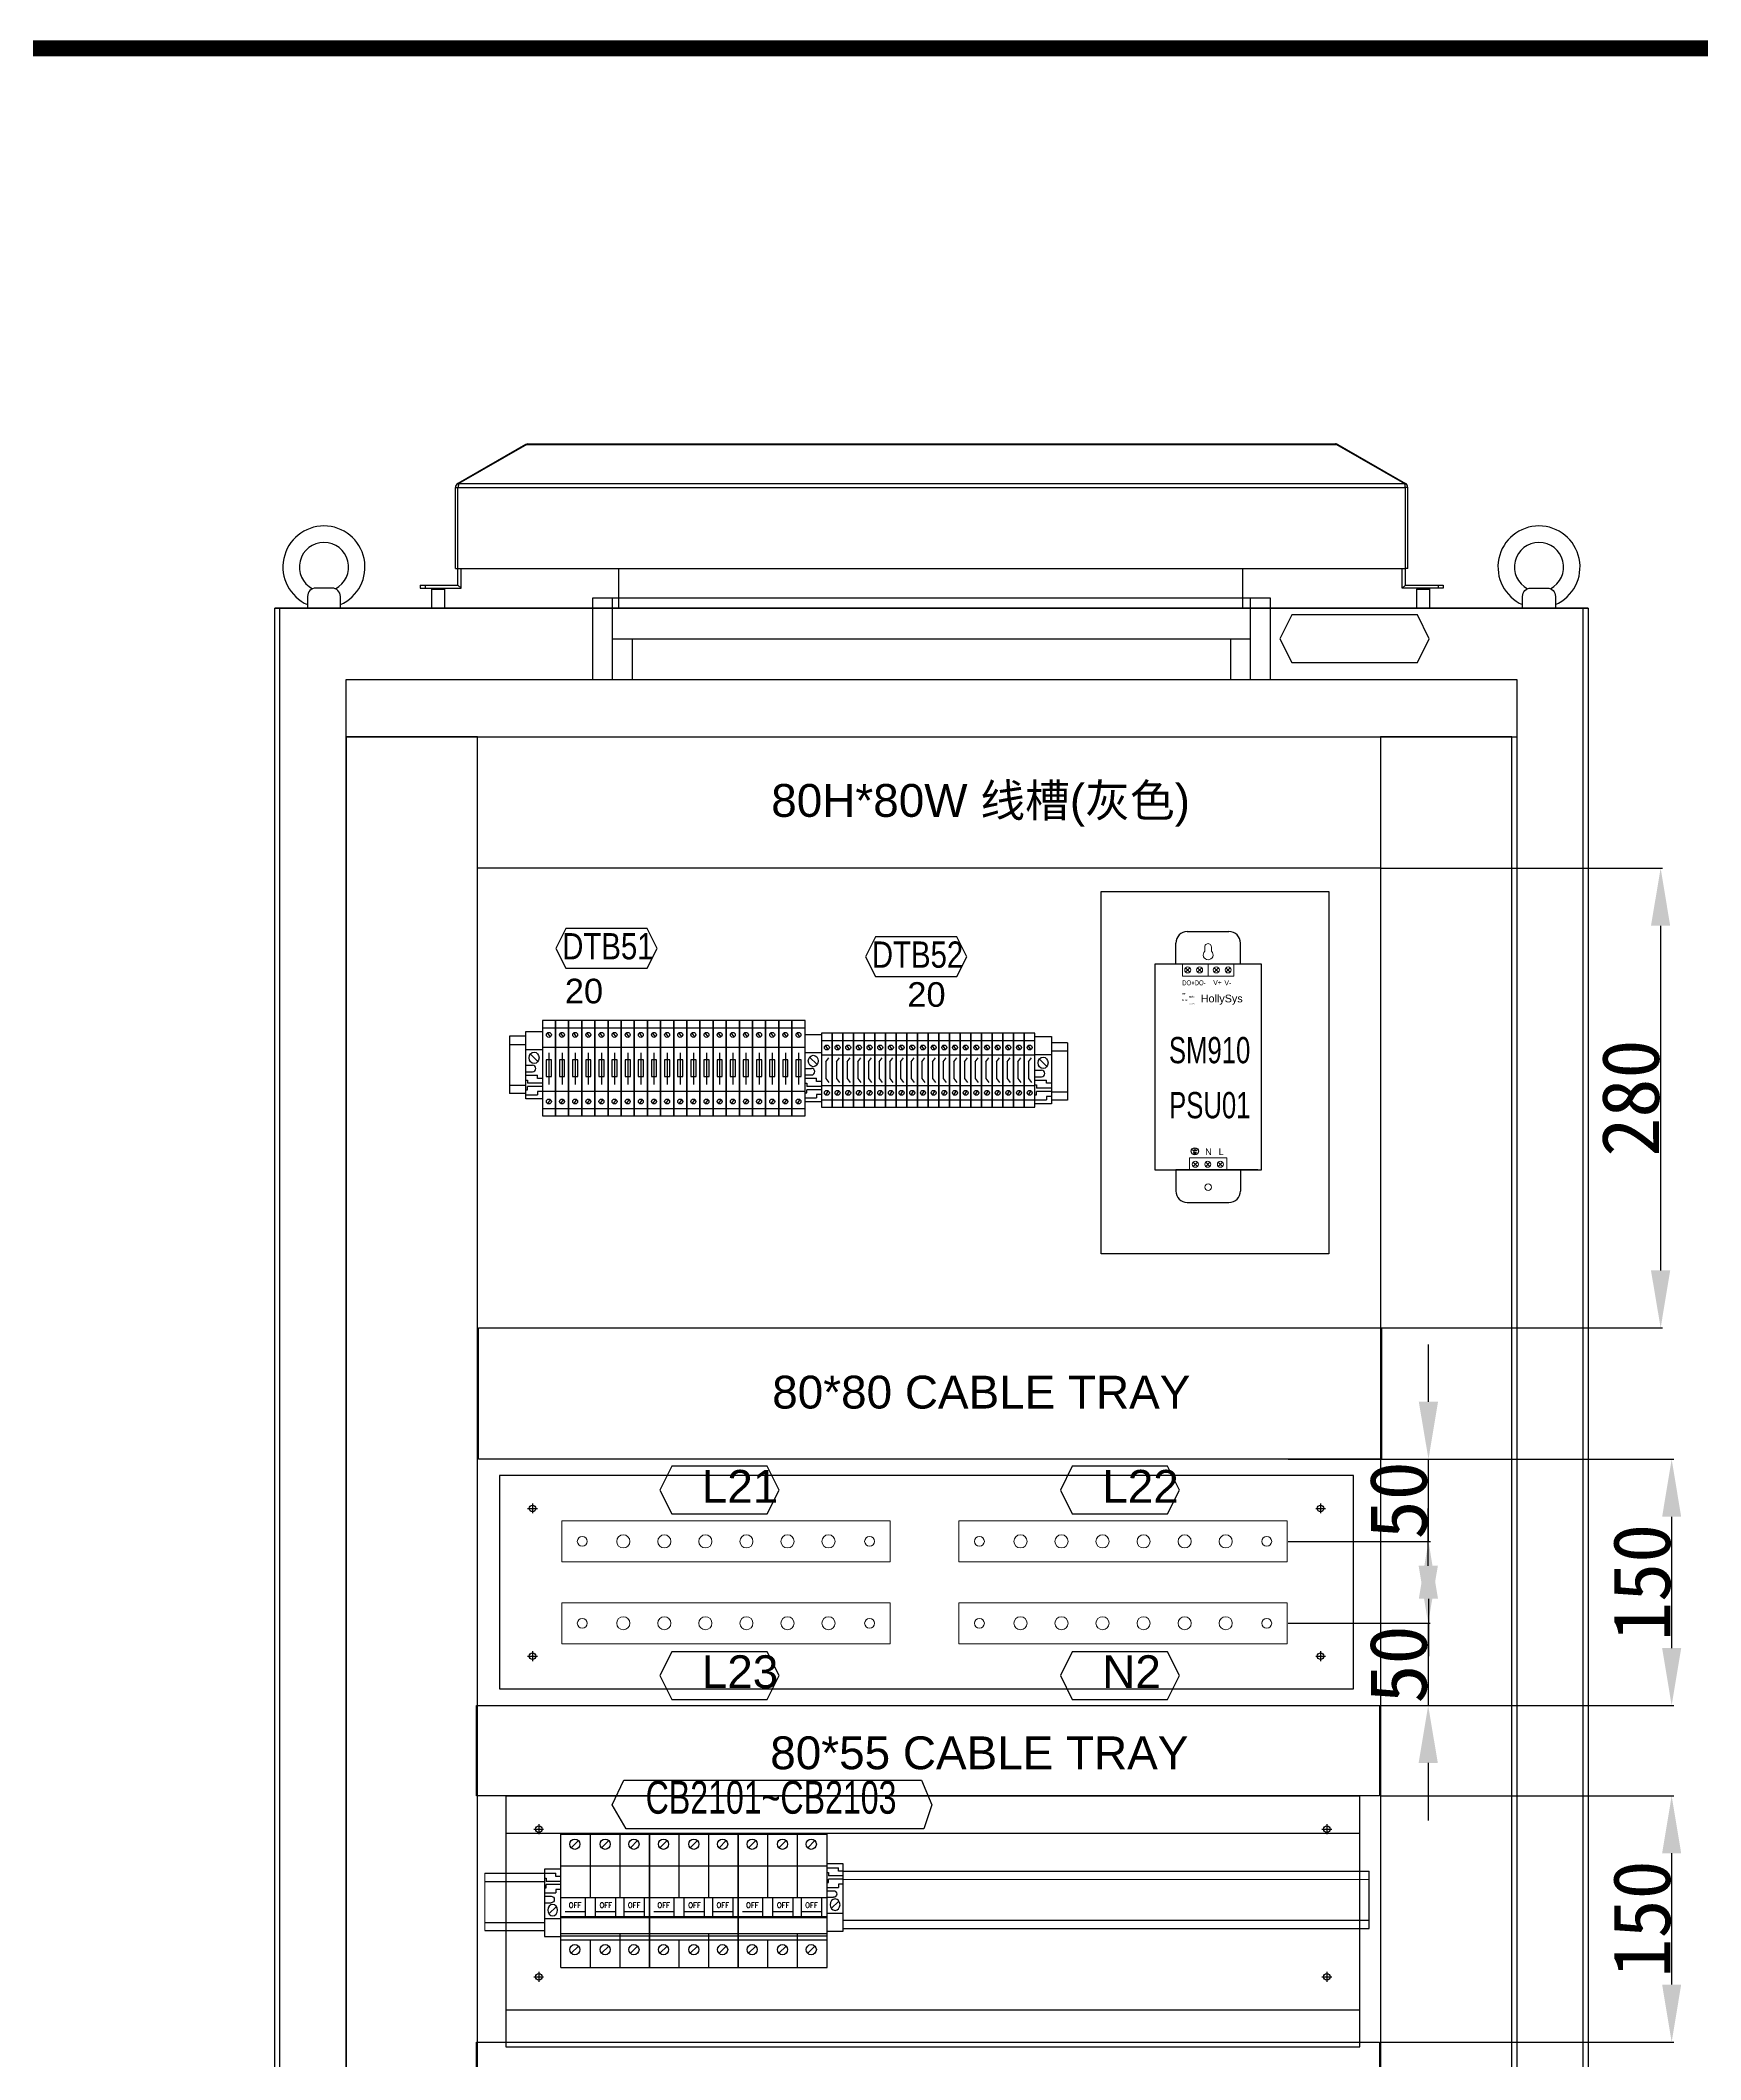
# Model space of a CAD drawing. Extents: x 81444 to 119867, y -54538 to -28747.
# Drawn here: x 87808 to 88819, y -43870 to -42640 of the extents above; entities that cross this region are included whole.
import ezdxf
from ezdxf.enums import TextEntityAlignment as Align
from ezdxf.lldxf.tags import DXFTag

# ---------------------------------------------------------------- set-up
doc = ezdxf.new("R2010")
doc.units = 0
doc.header["$LTSCALE"] = 100
doc.header["$MEASUREMENT"] = 0
for name, color, linetype in [('COMPONENT', 7, 'Continuous'), ('PANEL', 7, 'Continuous'), ('PSU', 12, 'Continuous'), ('t', 1, 'Continuous'), ('TEXT', 7, 'Continuous'), ('标准图框及表格', 7, 'Continuous')]:
    doc.layers.add(name, color=color, linetype=linetype)
doc.layers.add('细实线', color=7, linetype='Continuous', lineweight=20)
doc.styles.add('HZ', font='arial.ttf', dxfattribs={"width": 0.7})
doc.styles.add('ROMANS', font='romans', dxfattribs={"width": 0.8, "height": 2})
doc.styles.get("Standard").update_dxf_attribs({"font": ''})
doc.styles.get('Standard').set_extended_font_data('SimSun')
tags = doc.linetypes.add('CENTER2', pattern=[1.125, 0.75, -0.125, 0.125, -0.125]).pattern_tags.tags
tags[10:11] = [DXFTag(74, 4), DXFTag(75, 0), DXFTag(340, '0'), DXFTag(46, 1.0), DXFTag(50, 0.0), DXFTag(44, 0.0), DXFTag(45, 0.0)]
tags[8:9] = [DXFTag(74, 4), DXFTag(75, 0), DXFTag(340, '0'), DXFTag(46, 1.0), DXFTag(50, 0.0), DXFTag(44, 0.0), DXFTag(45, 0.0)]
tags[6:7] = [DXFTag(74, 4), DXFTag(75, 0), DXFTag(340, '0'), DXFTag(46, 1.0), DXFTag(50, 0.0), DXFTag(44, 0.0), DXFTag(45, 0.0)]
tags[4:5] = [DXFTag(74, 4), DXFTag(75, 0), DXFTag(340, '0'), DXFTag(46, 1.0), DXFTag(50, 0.0), DXFTag(44, 0.0), DXFTag(45, 0.0)]
tags = doc.linetypes.add('HIDDEN', pattern=[0.375, 0.25, -0.125]).pattern_tags.tags
tags[6:7] = [DXFTag(74, 4), DXFTag(75, 0), DXFTag(340, '0'), DXFTag(46, 1.0), DXFTag(50, 0.0), DXFTag(44, 0.0), DXFTag(45, 0.0)]
tags[4:5] = [DXFTag(74, 4), DXFTag(75, 0), DXFTag(340, '0'), DXFTag(46, 1.0), DXFTag(50, 0.0), DXFTag(44, 0.0), DXFTag(45, 0.0)]
tags = doc.linetypes.add('HIDDEN2', pattern=[0.1875, 0.125, -0.0625]).pattern_tags.tags
tags[6:7] = [DXFTag(74, 4), DXFTag(75, 0), DXFTag(340, '0'), DXFTag(46, 1.0), DXFTag(50, 0.0), DXFTag(44, 0.0), DXFTag(45, 0.0)]
tags[4:5] = [DXFTag(74, 4), DXFTag(75, 0), DXFTag(340, '0'), DXFTag(46, 1.0), DXFTag(50, 0.0), DXFTag(44, 0.0), DXFTag(45, 0.0)]
doc.dimstyles.new('ISO-25', dxfattribs={"dimtxt": 35, "dimasz": 35, "dimexe": 1.25, "dimexo": 0.625, "dimtad": 1, "dimtoh": 1, "dimdec": 0, "dimtxsty": 'Standard', "dimcen": 2.5, "dimadec": 0, "dimazin": 0, "dimtfac": 1, "dimtdec": 0, "dimtmove": 0, "dimatfit": 3, "dimfxl": 0, "dimarcsym": 0})

# ---------------------------------------------------------------- blocks, each defined once
blk = doc.blocks.new('风帽正面')
at = {"linetype": 'Continuous'}
for p, q in [((60582.9, -62124.9), (60541.6, -62148.8)), ((60583.7, -62124.9), (60542.3, -62148.8)), ((60582.9, -62124.9), (60583.1, -62125.3)), ((60583.7, -62124.9), (61076.8, -62124.9)), ((60584.3, -62124.6), (61076.2, -62124.6)), ((61076.8, -62124.9), (61118.1, -62148.8)), ((61077.6, -62124.9), (61077.4, -62125.3)), ((61077.6, -62124.9), (61118.9, -62148.8)), ((60540.2, -62200.6), (60540.2, -62151.1)), ((60540.2, -62151.1), (60541.7, -62151.1)), ((60541.6, -62148.8), (60542.1, -62149.6)), ((60541.7, -62200.6), (60541.7, -62151.1)), ((60541.7, -62151.1), (61118.7, -62151.1)), ((60542.3, -62148.8), (61118.1, -62148.8)), ((61118.9, -62148.8), (61118.4, -62149.6)), ((61118.7, -62200.6), (61118.7, -62151.1)), ((61120.2, -62151.1), (61118.7, -62151.1)), ((61120.2, -62200.6), (61120.2, -62151.1)), ((60540.2, -62200.6), (60541.7, -62200.6)), ((60541.7, -62210.6), (60541.7, -62200.6)), ((60541.7, -62200.6), (61118.7, -62200.6)), ((60543.7, -62212.6), (60543.7, -62200.6)), ((60639.7, -62224.6), (60639.7, -62200.6)), ((61019.7, -62224.6), (61019.7, -62200.6)), ((61116.7, -62212.6), (61116.7, -62200.6)), ((61118.7, -62210.6), (61118.7, -62200.6)), ((61120.2, -62200.6), (61118.7, -62200.6)), ((60518.7, -62210.6), (60518.7, -62212.6)), ((60518.7, -62210.6), (60541.7, -62210.6)), ((60518.7, -62212.6), (60543.7, -62212.6)), ((60521.7, -62210.6), (60521.7, -62212.6)), ((60526.2, -62212.6), (60525.7, -62213.1)), ((60525.7, -62224.6), (60525.7, -62213.1)), ((60525.7, -62213.1), (60533.7, -62213.1)), ((60533.7, -62213.1), (60533.2, -62212.6)), ((60533.7, -62224.6), (60533.7, -62213.1)), ((60543.7, -62212.6), (60541.7, -62210.6)), ((61116.7, -62212.6), (61118.7, -62210.6)), ((61141.7, -62212.6), (61116.7, -62212.6)), ((61118.7, -62210.6), (61141.7, -62210.6)), ((61126.2, -62212.6), (61125.7, -62213.1)), ((61125.7, -62224.6), (61125.7, -62213.1)), ((61125.7, -62213.1), (61133.7, -62213.1)), ((61133.7, -62213.1), (61133.2, -62212.6)), ((61133.7, -62224.6), (61133.7, -62213.1)), ((61138.7, -62210.6), (61138.7, -62212.6)), ((61141.7, -62210.6), (61141.7, -62212.6))]:
    blk.add_line(p, q, dxfattribs=at)
for centre, radius, start, end in [((60584.3, -62127.3), 2.7, 90, 120), ((61076.2, -62127.3), 2.7, 60, 90), ((60542.9, -62151.1), 2.7, 120, 180), ((60693.6, -62183.3), 155.2, 167.8738, 168.0486), ((60588.1, -62160.6), 47.3, 167.3118, 167.8829), ((61072.4, -62160.6), 47.3, 12.1171, 12.6882), ((60966.9, -62183.3), 155.2, 11.9514, 12.1262), ((61117.5, -62151.1), 2.7, 0, 60)]:
    blk.add_arc(centre, radius, start, end, dxfattribs=at)
for points, start_tangent, end_tangent in [([(60583.7, -62124.9), (60583.8, -62124.8), (60584.1, -62124.6)], (0.647129, 0.762381), (0.925529, 0.378677)), ([(60584.1, -62124.6), (60584.3, -62124.6)], (0.925529, 0.378677), (1, 0)), ([(61076.4, -62124.6), (61076.2, -62124.6)], (-0.925529, 0.378677), (-1, 0)), ([(61076.8, -62124.9), (61076.7, -62124.8), (61076.4, -62124.6)], (-0.647129, 0.762381), (-0.925529, 0.378677)), ([(60542.1, -62149.4), (60542.1, -62149.6), (60541.9, -62150.2)], (-0.266985, -0.963701), (-0.2203, -0.975432)), ([(60542.3, -62148.8), (60542.3, -62148.9), (60542.1, -62149.4)], (-0.390683, -0.920525), (-0.266985, -0.963701)), ([(61118.1, -62148.8), (61118.2, -62148.9), (61118.3, -62149.4)], (0.390683, -0.920525), (0.266985, -0.963701)), ([(61118.3, -62149.4), (61118.4, -62149.6), (61118.5, -62150.2)], (0.266985, -0.963701), (0.2203, -0.975432))]:
    blk.add_spline(points, degree=3, dxfattribs=dict(at, start_tangent=start_tangent, end_tangent=end_tangent))
blk = doc.blocks.new('LAMP')
at = {"layer": 'PANEL', "color": 9}
for p, q in [((-206.2, 0), (206.2, 0)), ((-206.2, -50), (-206.2, 0)), ((-194.2, -50), (-194.2, 0)), ((194.2, -50), (194.2, 0)), ((206.2, 0), (206.2, -50)), ((-194.2, -25), (194.2, -25)), ((-182.2, -25), (-182.2, -50)), ((182.2, -25), (182.2, -50)), ((206.2, -50), (-206.2, -50))]:
    blk.add_line(p, q, dxfattribs=at)
blk = doc.blocks.new('*D197')
at = {"color": 0, "lineweight": -2}
for p, q in [((88624.5, -43504.1), (88802.5, -43504.1)), ((88801.2, -43539.1), (88801.2, -43619.1)), ((88624.5, -43654.1), (88802.5, -43654.1))]:
    blk.add_line(p, q, dxfattribs=at)
at = {"color": 0}
for points in [[(88807, -43539.1), (88795.4, -43539.1), (88801.2, -43504.1)], [(88795.4, -43619.1), (88807, -43619.1), (88801.2, -43654.1)]]:
    blk.add_solid(points, dxfattribs=at)
at = {"layer": 'Defpoints', "color": 0}
for p in [(88623.9, -43504.1), (88623.9, -43654.1), (88801.2, -43654.1)]:
    blk.add_point(p, dxfattribs=at)
at = {"color": 0, "insert": (88783.1, -43579.1), "char_height": 35, "attachment_point": 5, "rotation": 90}
blk.add_mtext('150', dxfattribs=at)
blk = doc.blocks.new('*D199')
at = {"color": 0, "lineweight": -2}
for p, q in [((88624.5, -43709.1), (88802.5, -43709.1)), ((88801.2, -43744.1), (88801.2, -43824.1)), ((88624.5, -43859.1), (88802.5, -43859.1))]:
    blk.add_line(p, q, dxfattribs=at)
at = {"color": 0}
for points in [[(88807, -43744.1), (88795.4, -43744.1), (88801.2, -43709.1)], [(88795.4, -43824.1), (88807, -43824.1), (88801.2, -43859.1)]]:
    blk.add_solid(points, dxfattribs=at)
at = {"layer": 'Defpoints', "color": 0}
for p in [(88623.9, -43709.1), (88623.9, -43859.1), (88801.2, -43859.1)]:
    blk.add_point(p, dxfattribs=at)
at = {"color": 0, "insert": (88783.1, -43784.1), "char_height": 35, "attachment_point": 5, "rotation": 90}
blk.add_mtext('150', dxfattribs=at)
blk = doc.blocks.new('空开3P')
at = {"layer": 'COMPONENT', "color": 6, "linetype": 'HIDDEN', "ltscale": 0.2}
for p, q in [((185939.2, 105389.4, 63738.9), (185943.6, 105393.8, 63738.9)), ((185957.7, 105389.4, 63738.9), (185962.1, 105393.8, 63738.9)), ((185975.2, 105389.4, 63738.9), (185979.6, 105393.8, 63738.9)), ((185939.2, 105325.2, 63738.9), (185943.6, 105329.6, 63738.9)), ((185957.7, 105325.2, 63738.9), (185962.1, 105329.6, 63738.9)), ((185975.2, 105325.2, 63738.9), (185979.6, 105329.6, 63738.9))]:
    blk.add_line(p, q, dxfattribs=at)
for centre in [(185941.4, 105391.6, 63738.9), (185959.9, 105391.6, 63738.9), (185977.4, 105391.6, 63738.9), (185941.4, 105327.4, 63738.9), (185959.9, 105327.4, 63738.9), (185977.4, 105327.4, 63738.9)]:
    blk.add_circle(centre, 3.1, dxfattribs=at)
at = {"layer": 'PSU', "linetype": 'HIDDEN', "ltscale": 0.2}
for p, q in [((185932.9, 105397.7, 63738.9), (185969, 105397.7, 63738.9)), ((185932.9, 105378.4, 63738.9), (185932.9, 105397.7, 63738.9)), ((185951, 105378.4, 63738.9), (185951, 105397.7, 63738.9)), ((185969, 105397.7, 63738.9), (185987, 105397.7, 63738.9)), ((185969, 105378.4, 63738.9), (185969, 105397.7, 63738.9)), ((185969, 105378.4, 63738.9), (185969, 105397.7, 63738.9)), ((185987, 105378.4, 63738.9), (185987, 105397.7, 63738.9)), ((185969, 105359.2, 63738.9), (185969, 105378.4, 63738.9)), ((185932.9, 105316.6, 63738.9), (185932.9, 105333.4, 63738.9)), ((185951, 105316.6, 63738.9), (185951, 105333.4, 63738.9)), ((185969, 105316.6, 63738.9), (185969, 105337.2, 63738.9)), ((185969, 105316.6, 63738.9), (185969, 105333.4, 63738.9)), ((185987, 105316.6, 63738.9), (185987, 105333.4, 63738.9)), ((185969, 105316.6, 63738.9), (185969, 105330.4, 63738.9)), ((185932.9, 105316.6, 63738.9), (185969, 105316.6, 63738.9)), ((185969, 105316.6, 63738.9), (185987, 105316.6, 63738.9))]:
    blk.add_line(p, q, dxfattribs=at)
at = {"layer": 'PSU'}
for p, q in [((185932.9, 105378.4, 63738.9), (185969, 105378.4, 63738.9)), ((185932.9, 105333.4, 63738.9), (185932.9, 105378.4, 63738.9)), ((185951, 105359.2, 63738.9), (185951, 105378.4, 63738.9)), ((185969, 105378.4, 63738.9), (185987, 105378.4, 63738.9)), ((185969, 105359.2, 63738.9), (185969, 105378.4, 63738.9)), ((185969, 105359.2, 63738.9), (185969, 105378.4, 63738.9)), ((185987, 105333.4, 63738.9), (185987, 105378.4, 63738.9)), ((185932.9, 105359.2, 63738.9), (185951, 105359.2, 63738.9)), ((185947.9, 105347.5, 63738.9), (185947.9, 105359.2, 63738.9)), ((185951, 105359.2, 63738.9), (185969, 105359.2, 63738.9)), ((185954, 105347.5, 63738.9), (185954, 105359.2, 63738.9)), ((185966.4, 105347.5, 63738.9), (185966.4, 105359.2, 63738.9)), ((185969, 105359.2, 63738.9), (185987, 105359.2, 63738.9)), ((185971.5, 105347.5, 63738.9), (185971.5, 105359.2, 63738.9)), ((185983.9, 105347.5, 63738.9), (185983.9, 105359.2, 63738.9)), ((185932.9, 105347.5, 63738.9), (185969, 105347.5, 63738.9)), ((185932.9, 105347, 63738.9), (185969, 105347, 63738.9)), ((185935.5, 105350.6, 63738.9), (185947.9, 105350.6, 63738.9)), ((185954, 105350.6, 63738.9), (185966.4, 105350.6, 63738.9)), ((185969, 105347.5, 63738.9), (185987, 105347.5, 63738.9)), ((185969, 105347, 63738.9), (185987, 105347, 63738.9)), ((185971.5, 105350.6, 63738.9), (185983.9, 105350.6, 63738.9)), ((185932.9, 105337.2, 63738.9), (185969, 105337.2, 63738.9)), ((185932.9, 105335.8, 63738.9), (185969, 105335.8, 63738.9)), ((185932.9, 105333.4, 63738.9), (185969, 105333.4, 63738.9)), ((185951, 105333.4, 63738.9), (185951, 105333.4, 63738.9)), ((185969, 105337.2, 63738.9), (185987, 105337.2, 63738.9)), ((185969, 105333.4, 63738.9), (185969, 105337.2, 63738.9)), ((185969, 105333.4, 63738.9), (185969, 105337.2, 63738.9)), ((185969, 105335.8, 63738.9), (185987, 105335.8, 63738.9)), ((185969, 105333.4, 63738.9), (185987, 105333.4, 63738.9))]:
    blk.add_line(p, q, dxfattribs=at)
at = {"layer": 'TEXT', "style": 'ROMANS'}
for p in [(185941.5, 105354.5, 63738.9), (185960.3, 105354.5, 63738.9), (185977.5, 105354.5, 63738.9)]:
    blk.add_text('OFF', height=3.09, dxfattribs=at).set_placement(p, align=Align.MIDDLE)
blk = doc.blocks.new('堵头')
at = {"color": 53}
for p, q in [((0, -41), (0, 0)), ((0, 0), (10, 0)), ((10, 0), (10, -41)), ((0, -11), (10, -11)), ((0, -20.6), (4, -20.6)), ((0, -24.6), (4, -24.6)), ((7.3, -18.3), (2.7, -13.8)), ((0, -26.6), (7, -26.6)), ((0, -29.6), (1, -29.6)), ((0, -35.6), (1, -35.6)), ((1, -29.6), (1, -31.6)), ((10, -31.6), (1, -31.6)), ((10, -33.6), (1, -33.6)), ((1, -35.6), (1, -33.6)), ((7, -28.6), (7, -26.6)), ((10, -28.6), (7, -28.6)), ((10, -36.6), (7, -36.6)), ((7, -36.6), (7, -38.6)), ((0, -38.6), (7, -38.6)), ((10, -41), (0, -41))]:
    blk.add_line(p, q, dxfattribs=at)
blk.add_arc((4, -22.6), 2, 270, 90, dxfattribs=at)
blk.add_ellipse((5, -16.1), major_axis=(0, -3.5), ratio=0.857143, start_param=4.712389, end_param=10.995574, dxfattribs=at)
blk = doc.blocks.new('*D222')
at = {"color": 0, "lineweight": -2}
for p, q in [((88653.1, -43469.1), (88653.1, -43434.1)), ((88567.6, -43504.1), (88654.3, -43504.1)), ((88653.1, -43554.1), (88653.1, -43504.1)), ((88567.6, -43554.1), (88654.3, -43554.1)), ((88653.1, -43589.1), (88653.1, -43624.1))]:
    blk.add_line(p, q, dxfattribs=at)
at = {"color": 0}
for points in [[(88647.2, -43469.1), (88658.9, -43469.1), (88653.1, -43504.1)], [(88658.9, -43589.1), (88647.2, -43589.1), (88653.1, -43554.1)]]:
    blk.add_solid(points, dxfattribs=at)
at = {"layer": 'Defpoints', "color": 0}
for p in [(88567, -43504.1), (88653.1, -43504.1), (88567, -43554.1)]:
    blk.add_point(p, dxfattribs=at)
at = {"color": 0, "insert": (88634.9, -43529.1), "char_height": 35, "attachment_point": 5, "rotation": 90}
blk.add_mtext('50', dxfattribs=at)
blk = doc.blocks.new('*D223')
at = {"color": 0, "lineweight": -2}
for p, q in [((88652.9, -43569), (88652.9, -43534)), ((88567.7, -43604), (88654.2, -43604)), ((88652.9, -43604), (88652.9, -43654.1)), ((88567.7, -43654.1), (88654.2, -43654.1)), ((88652.9, -43689.1), (88652.9, -43724.1))]:
    blk.add_line(p, q, dxfattribs=at)
at = {"color": 0}
for points in [[(88647.1, -43569), (88658.8, -43569), (88652.9, -43604)], [(88658.8, -43689.1), (88647.1, -43689.1), (88652.9, -43654.1)]]:
    blk.add_solid(points, dxfattribs=at)
at = {"layer": 'Defpoints', "color": 0}
for p in [(88567.1, -43604), (88567.1, -43654.1), (88652.9, -43654.1)]:
    blk.add_point(p, dxfattribs=at)
at = {"color": 0, "insert": (88634.8, -43629.1), "char_height": 35, "attachment_point": 5, "rotation": 90}
blk.add_mtext('50', dxfattribs=at)
blk = doc.blocks.new('*D226')
at = {"color": 0, "lineweight": -2}
for p, q in [((88624.5, -43144.1), (88795.7, -43144.1)), ((88794.5, -43179.1), (88794.5, -43389.1)), ((88624.5, -43424.1), (88795.7, -43424.1))]:
    blk.add_line(p, q, dxfattribs=at)
at = {"color": 0}
for points in [[(88800.3, -43179.1), (88788.6, -43179.1), (88794.5, -43144.1)], [(88788.6, -43389.1), (88800.3, -43389.1), (88794.5, -43424.1)]]:
    blk.add_solid(points, dxfattribs=at)
at = {"layer": 'Defpoints', "color": 0}
for p in [(88623.9, -43144.1), (88623.9, -43424.1), (88794.5, -43424.1)]:
    blk.add_point(p, dxfattribs=at)
at = {"color": 0, "insert": (88776.3, -43284.1), "char_height": 35, "attachment_point": 5, "rotation": 90}
blk.add_mtext('280', dxfattribs=at)
blk = doc.blocks.new('SM910电源新')
at = {"color": 142}
for p, q in [((12.8, 125.2), (12.8, 138.1)), ((19.8, 145.1), (45.2, 145.1)), ((52.2, 125.2), (52.2, 138.1)), ((0, 125.2), (0, 0)), ((65, 125.2), (0, 125.2)), ((62.8, 125.2), (12.8, 125.2)), ((62.8, 125.2), (52.2, 125.2)), ((65, 0), (65, 125.2)), ((0, 0), (65, 0)), ((12.8, 0), (12.8, -12.9)), ((52.2, 0), (52.2, -12.9)), ((19.8, -19.9), (45.2, -19.9))]:
    blk.add_line(p, q, dxfattribs=at)
at = {"color": 142, "lineweight": 0}
for p, q in [((30.5, 135.8), (30.5, 133.2)), ((34.5, 135.8), (34.5, 133.2))]:
    blk.add_line(p, q, dxfattribs=at)
at = {"lineweight": 0}
for p, q in [((16.9, 117.9), (16.9, 125.2)), ((18.8, 123.1), (21.4, 120.5)), ((21.4, 123.1), (18.8, 120.5)), ((26, 123.1), (28.6, 120.5)), ((28.6, 123.1), (26, 120.5)), ((32.5, 117.9), (32.5, 125.2)), ((36.2, 123.1), (38.8, 120.5)), ((38.8, 123.1), (36.2, 120.5)), ((43.3, 123.1), (46, 120.5)), ((46, 123.1), (43.3, 120.5)), ((48.1, 125.2), (48.1, 117.9)), ((48.1, 117.9), (16.9, 117.9)), ((21.1, 0), (21.1, 7.3)), ((21.1, 7.3), (43.9, 7.3)), ((23.4, 2.1), (26, 4.7)), ((26, 2.1), (23.4, 4.7)), ((31, 2.1), (33.6, 4.7)), ((33.6, 2.1), (31, 4.7)), ((38.7, 2.1), (41.3, 4.7)), ((41.3, 2.1), (38.7, 4.7)), ((43.9, 7.3), (43.9, 0))]:
    blk.add_line(p, q, dxfattribs=at)
for p, q in [((24.4, 13.3), (24.4, 11.7)), ((62.8, 0), (12.8, 0)), ((24.4, 11.7), (22.9, 11.7)), ((24.4, 10.8), (23.3, 10.8)), ((24.4, 10), (23.6, 10)), ((25.9, 11.7), (24.4, 11.7)), ((24.4, 10.8), (25.5, 10.8)), ((24.4, 10), (25.2, 10)), ((62.8, 0), (52.2, 0))]:
    blk.add_line(p, q)
at = {"color": 142}
for centre, major_axis, start_param, end_param in [((19.8, 138.1), (4.95, 4.95), 0.785398, 2.356194), ((45.2, 138.1), (-4.95, 4.95), 3.926991, 5.497787), ((19.8, -12.9), (-4.95, 4.95), 0.785398, 2.356194), ((45.2, -12.9), (4.95, 4.95), 3.926991, 5.497787)]:
    blk.add_ellipse(centre, major_axis=major_axis, ratio=1, start_param=start_param, end_param=end_param, dxfattribs=at)
at = {"color": 142, "lineweight": 0}
for centre, major_axis, start_param, end_param in [((32.5, 135.8), (1.41, 1.41), 5.497787, 8.63938), ((32.5, 130.9), (2.12, 2.12), 1.515126, 6.338856)]:
    blk.add_ellipse(centre, major_axis=major_axis, ratio=1, start_param=start_param, end_param=end_param, dxfattribs=at)
at = {"lineweight": 0, "extrusion": (0, 0, -1)}
for centre in [(20.1, 121.8), (27.3, 121.8), (37.5, 121.8), (44.7, 121.8)]:
    blk.add_ellipse(centre, major_axis=(-1.31, -1.31), ratio=1, start_param=3.926991, end_param=10.210176, dxfattribs=at)
blk.add_ellipse((24.4, 11.3), major_axis=(1.53, 1.53), ratio=1, start_param=5.497787, end_param=11.780972)
at = {"lineweight": 0}
for centre, major_axis in [((24.7, 3.4), (-1.31, 1.31)), ((32.3, 3.4), (-1.31, 1.31)), ((40, 3.4), (-1.31, 1.31)), ((32.5, -10.6), (-1.41, 1.41))]:
    blk.add_ellipse(centre, major_axis=major_axis, ratio=1, start_param=3.926991, end_param=10.210176, dxfattribs=at)
at = {"color": 7, "style": 'HZ', "width": 0.7}
for s, p in [('DO+', (16.7, 112.4)), ('DO-', (24.3, 112.4))]:
    blk.add_text(s, height=3, dxfattribs=at).set_placement(p)
at = {"color": 7, "style": 'HZ'}
for s, height, p in [('V+', 3, (35.6, 112.6)), ('V-', 3, (42.4, 112.4)), ('HollySys', 4.7, (28, 102)), ('N', 4, (30.7, 9)), ('L', 4, (38.9, 9))]:
    blk.add_text(s, height=height, dxfattribs=at).set_placement(p)
at = {"ltscale": 0.1, "style": 'HZ', "width": 0.7}
for tag, p in [('模块型号', (33.4, 64.9)), ('位号', (33.5, 31.4))]:
    blk.add_attdef(tag, text='', height=16, dxfattribs=at).set_placement(p, align=Align.CENTER)
at = {"layer": '标准图框及表格', "color": 5, "style": 'HZ'}
for s, p in [('pgqh', (16.6, 107)), ('hollilas', (16.6, 103))]:
    blk.add_text(s, height=0.788, dxfattribs=at).set_placement(p)
at = {"layer": '标准图框及表格', "color": 3, "style": 'HZ'}
for s, height, p in [('auto', 1.31, (20.7, 104.8)), ('hollysys', 0.656, (20.9, 100.9))]:
    blk.add_text(s, height=height, dxfattribs=at).set_placement(p)
blk = doc.blocks.new('M_堵头')
at = {"color": 53}
for p, q in [((0, -41), (0, 0)), ((0, 0), (10, 0)), ((10, 0), (10, -41)), ((0, -11), (10, -11)), ((0, -20.6), (4, -20.6)), ((0, -24.6), (4, -24.6)), ((7.3, -18.3), (2.7, -13.8)), ((0, -26.6), (7, -26.6)), ((0, -29.6), (1, -29.6)), ((0, -35.6), (1, -35.6)), ((1, -29.6), (1, -31.6)), ((10, -31.6), (1, -31.6)), ((10, -33.6), (1, -33.6)), ((1, -35.6), (1, -33.6)), ((7, -28.6), (7, -26.6)), ((10, -28.6), (7, -28.6)), ((10, -36.6), (7, -36.6)), ((7, -36.6), (7, -38.6)), ((0, -38.6), (7, -38.6)), ((10, -41), (0, -41))]:
    blk.add_line(p, q, dxfattribs=at)
blk.add_arc((4, -22.6), 2, 270, 90, dxfattribs=at)
blk.add_ellipse((5, -16.1), major_axis=(0, -3.5), ratio=0.857143, start_param=4.712389, end_param=10.995574, dxfattribs=at)
blk = doc.blocks.new('Z$W@#31031')
at = {"color": 53}
for p, q in [((0, 45), (0, 0)), ((6.5, 45), (0, 45)), ((0, 40.6), (6.5, 40.6)), ((6.5, 0), (6.5, 45)), ((0, 31.9), (6.5, 31.9)), ((2.6, 27.5), (4.4, 30.1)), ((2.6, 27.6), (2.6, 17.4)), ((0, 13.1), (6.5, 13.1)), ((2.6, 17.5), (4.4, 14.9)), ((0, 4.4), (6.5, 4.4)), ((0, 0), (6.5, 0))]:
    blk.add_line(p, q, dxfattribs=at)
at = {"color": 53, "linetype": 'HIDDEN2'}
for p, q in [((4.1, 35.1), (2.4, 37.5)), ((4.1, 9.9), (2.4, 7.5))]:
    blk.add_line(p, q, dxfattribs=at)
at = {"color": 53}
for centre in [(3.3, 36.3), (3.3, 8.7)]:
    blk.add_circle(centre, 1.5, dxfattribs=at)
blk = doc.blocks.new('Z$W@#5084')
at = {"color": 53}
for p, q in [((0, 58), (0, 0)), ((8, 58), (0, 58)), ((0, 53.6), (8, 53.6)), ((8, 0), (8, 58)), ((0, 41.9), (8, 41.9)), ((4, 38.4), (4, 19.1)), ((2.4, 34.1), (2.4, 23.9)), ((5.6, 34.1), (2.4, 34.1)), ((5.6, 23.9), (5.6, 34.1)), ((0, 15.1), (8, 15.1)), ((2.4, 23.9), (5.6, 23.9)), ((0, 4.4), (8, 4.4)), ((0, 0), (8, 0))]:
    blk.add_line(p, q, dxfattribs=at)
at = {"color": 53, "linetype": 'HIDDEN2'}
for p, q in [((4.9, 48.1), (3.1, 50.5)), ((4.9, 9.9), (3.1, 7.5))]:
    blk.add_line(p, q, dxfattribs=at)
at = {"color": 53}
for centre in [(4, 49.3), (4, 8.7)]:
    blk.add_circle(centre, 1.5, dxfattribs=at)
blk = doc.blocks.new('图框')
at = {"layer": 't', "color": 7, "const_width": 9.62}
blk.add_lwpolyline([(4115.6, -3151.6), (4115.6, 0), (0, 0), (0, -3151.6)], close=True, dxfattribs=at)
at = {"color": 7, "flags": 8}
for tag, p, height in [('DWG.NAME:', (1381.6, -2910.4), 25), ('PROJECTNAME:', (3125.5, -2912.8), 24), ('PROJECTNAME：', (3339.1, -2913.1), 25), ('DWG.NO.:', (3128.2, -3030.4), 24), ('图纸编号', (3315.4, -3052.4), 24), ('FILENO.:', (3128.7, -3106.1), 24), ('文档号', (3317.7, -3124.1), 24)]:
    blk.add_attdef(tag, p, '', height=height, dxfattribs=at)
for tag, height, p in [('RENLIU', 24, (698.2, -2950.4)), ('SHUFENWANG', 24, (885.8, -2950.4)), ('FANGHOU', 24, (1069.7, -2950.4)), ('DANDANLI', 24, (1250, -2950.4)), ('A', 23, (59.9, -2974.9)), ('设计时间', 23, (213.9, -2974.9)), ('刘仁', 23, (698.2, -3002.2)), ('王姝芬', 23, (885.8, -3002.2)), ('侯方', 23, (1069.7, -3002.2)), ('李丹丹', 23, (1250, -3002.2)), ('#10STATIONONTROLCABINETCOVER', 30, (1777.9, -3017.2)), ('PAGEXOFX', 24, (3953.7, -3039.1)), ('REV.', 24, (59.4, -3063)), ('DATE', 24, (208.9, -3063)), ('DESCRIPTION', 24, (451.7, -3063)), ('PREPARED', 24, (698.2, -3063)), ('CHECKED', 24, (885.8, -3063)), ('SIGNED', 24, (1069.7, -3063)), ('APPROVED', 24, (1250, -3063)), ('图纸名称', 30, (1777.9, -3094.7)), ('第几页共几页', 24, (3953.7, -3114.1))]:
    blk.add_attdef(tag, text='', height=height, dxfattribs=at).set_placement(p, align=Align.MIDDLE)
for tag, p in [('图纸名称:', (1377.8, -2965.9)), ('项目名称：', (3121.6, -2984.3)), ('项目名称：', (3325, -2984.3))]:
    blk.add_attdef(tag, text='', height=25, dxfattribs=at).set_placement(p, align=Align.BOTTOM_LEFT)
at = {"color": 7, "width": 0.8, "flags": 8}
blk.add_attdef('HANGZHOUHOLLYSYSAUTOMATIONCO.,LTD.', text='', height=24, dxfattribs=at).set_placement((2770.1, -3045.7), align=Align.MIDDLE)

msp = doc.modelspace()

# ---------------------------------------------------------------- linework, layer by layer
at = {"color": 7}
for p, q in [((87950.4, -45095.6), (87950.4, -42985.6)), ((87950.4, -42985.6), (88750.4, -42985.6)), ((87950.4, -45095.6), (87950.4, -42985.6)), ((88750.4, -42985.6), (88750.4, -45095.6)), ((88750.4, -42985.6), (88750.4, -45095.6)), ((87993.9, -44942.1), (87993.9, -43029.1)), ((88706.9, -43029.1), (88706.9, -43107.1)), ((88706.9, -43029.1), (88706.9, -43107.1)), ((88706.9, -43029.1), (88706.9, -43107.1)), ((88706.9, -43107.1), (88706.9, -44942.1)), ((87993.9, -43109.6), (87993.9, -44909.9))]:
    msp.add_line(p, q, dxfattribs=at)
at = {"color": 7, "linetype": 'HIDDEN'}
for p, q in [((87953.6, -44985.6), (87953.6, -42985.6)), ((87953.6, -44985.6), (87953.6, -42985.6)), ((88747.2, -42985.6), (88747.2, -44985.6)), ((88747.2, -42985.6), (88747.2, -44985.6))]:
    msp.add_line(p, q, dxfattribs=at)
msp.add_line((87993.9, -43064.1), (88706.9, -43064.1))
msp.add_line((87993.9, -43064.1), (88706.9, -43064.1))
msp.add_line((87993.9, -43064.1), (88706.9, -43064.1))
at = {"color": 6}
for p, q in [((88103.4, -43246.4), (88093.5, -43246.4)), ((88093.5, -43246.4), (88093.5, -43281.4)), ((88093.5, -43251.4), (88103.4, -43251.4)), ((88433.2, -43250.4), (88423.4, -43250.4)), ((88423.4, -43255.4), (88433.2, -43255.4)), ((88433.2, -43250.4), (88433.2, -43285.4)), ((88103.4, -43276.4), (88093.5, -43276.4)), ((88433.2, -43280.4), (88423.4, -43280.4)), ((88103.4, -43281.4), (88093.5, -43281.4)), ((88433.2, -43285.4), (88423.4, -43285.4)), ((88078.4, -43756.2), (88114.7, -43756.2, 1500.8)), ((88296.7, -43754.9, 1500.8), (88616.9, -43754.9)), ((88296.7, -43760.1, 1500.8), (88616.9, -43759.9)), ((88616.9, -43789.9), (88616.9, -43754.9)), ((88078.4, -43761.2), (88114.7, -43761.2, 1500.8)), ((88296.7, -43784.8, 1500.8), (88616.9, -43784.9)), ((88078.4, -43786.2), (88114.7, -43786.2, 1500.8)), ((88078.4, -43791.2), (88114.7, -43791.2, 1500.8)), ((88296.7, -43789.9, 1500.8), (88616.9, -43789.9))]:
    msp.add_line(p, q, dxfattribs=at)
at = {"color": 4, "linetype": 'CENTER2'}
for p, q in [((88104.4, -43534), (88110.4, -43534)), ((88107.4, -43531), (88107.4, -43537)), ((88584.4, -43534), (88590.4, -43534)), ((88587.4, -43531), (88587.4, -43537)), ((88587.4, -43531), (88587.4, -43537)), ((88104.4, -43624), (88110.4, -43624)), ((88107.4, -43621), (88107.4, -43627)), ((88584.4, -43624), (88590.4, -43624)), ((88587.4, -43621), (88587.4, -43627)), ((88108.2, -43729.4, 63738.9), (88114.2, -43729.4, 63738.9)), ((88111.2, -43726.4, 63738.9), (88111.2, -43732.4, 63738.9)), ((88588.2, -43729.4, 63738.9), (88594.2, -43729.4, 63738.9)), ((88591.2, -43726.4, 63738.9), (88591.2, -43732.4, 63738.9)), ((88108.2, -43819.4, 63738.9), (88114.2, -43819.4, 63738.9)), ((88111.2, -43816.4, 63738.9), (88111.2, -43822.4, 63738.9)), ((88588.2, -43819.4, 63738.9), (88594.2, -43819.4, 63738.9)), ((88591.2, -43816.4, 63738.9), (88591.2, -43822.4, 63738.9))]:
    msp.add_line(p, q, dxfattribs=at)
at = {"linetype": 'CENTER2'}
for p, q in [((88107.3, -43534), (88107.5, -43534)), ((88107.4, -43534), (88107.4, -43533.9)), ((88587.3, -43534), (88587.5, -43534)), ((88587.3, -43534), (88587.5, -43534)), ((88587.4, -43534), (88587.4, -43533.9)), ((88587.4, -43534), (88587.4, -43533.9)), ((88107.3, -43624), (88107.5, -43624)), ((88107.4, -43624), (88107.4, -43623.9)), ((88587.3, -43624), (88587.5, -43624)), ((88587.4, -43624), (88587.4, -43623.9)), ((88111.1, -43729.4, 63738.9), (88111.2, -43729.4, 63738.9)), ((88111.2, -43729.5, 63738.9), (88111.2, -43729.3, 63738.9)), ((88591.1, -43729.4, 63738.9), (88591.2, -43729.4, 63738.9)), ((88591.2, -43729.5, 63738.9), (88591.2, -43729.3, 63738.9)), ((88111.1, -43819.4, 63738.9), (88111.2, -43819.4, 63738.9)), ((88111.2, -43819.5, 63738.9), (88111.2, -43819.3, 63738.9)), ((88591.1, -43819.4, 63738.9), (88591.2, -43819.4, 63738.9)), ((88591.2, -43819.5, 63738.9), (88591.2, -43819.3, 63738.9))]:
    msp.add_line(p, q, dxfattribs=at)
at = {"color": 7}
for points in [[(87990.4, -42985.6), (87990.4, -42978.5, 0.414214), (87985.4, -42973.5), (87975.4, -42973.5, 0.414214), (87970.4, -42978.5), (87970.4, -42985.6)], [(88710.4, -42985.6), (88710.4, -42978.5, -0.414214), (88715.4, -42973.5), (88725.4, -42973.5, -0.414214), (88730.4, -42978.5), (88730.4, -42985.6)]]:
    msp.add_lwpolyline(points, format="xyb", dxfattribs=at)
at = {"color": 3}
for points in [[(88646.4, -42989.7), (88569.9, -42989.7), (88562.6, -43004.3), (88569.9, -43018.8), (88646.4, -43018.8), (88653.6, -43004.3), (88646.4, -42989.7)], [(88177.3, -43180.8), (88127.7, -43180.8), (88121.6, -43192.9), (88127.7, -43205), (88177.3, -43205), (88183.3, -43192.9), (88177.3, -43180.8)], [(88365.9, -43185.9), (88316.3, -43185.9), (88310.2, -43198), (88316.3, -43210.1), (88365.9, -43210.1), (88371.9, -43198), (88365.9, -43185.9)]]:
    msp.add_lwpolyline(points, dxfattribs=at)
at = {"color": 7}
msp.add_lwpolyline([(87993.9, -43029.1), (88706.9, -43029.1)], dxfattribs=at)
for points in [[(87993.9, -44864.6), (88073.9, -44864.6), (88073.9, -43064.1), (87993.9, -43064.1)], [(88073.9, -43064.1), (88623.9, -43064.1), (88623.9, -43144.1), (88073.9, -43144.1)], [(88623.9, -44864.6), (88703.9, -44864.6), (88703.9, -43064.1), (88623.9, -43064.1)], [(88087.4, -43644), (88607.4, -43644), (88607.4, -43514), (88087.4, -43514)]]:
    msp.add_lwpolyline(points, close=True)
at = {"color": 1}
msp.add_lwpolyline([(88453.7, -43158.3), (88592.5, -43158.3), (88592.5, -43378.9), (88453.7, -43378.9)], close=True, dxfattribs=at)
for points, elevation in [([(88074.5, -43424.1), (88624.5, -43424.1), (88624.5, -43504.1), (88074.5, -43504.1)], 63738.9), ([(88073.3, -43654.1), (88623.3, -43654.1), (88623.3, -43709.1), (88073.3, -43709.1)], 127477.8), ([(88091.2, -43839.4), (88611.2, -43839.4), (88611.2, -43709.4), (88091.2, -43709.4)], 63738.9), ([(88091.2, -43862), (88611.2, -43862), (88611.2, -43732), (88091.2, -43732)], 63738.9), ([(88073.3, -43859.1), (88623.3, -43859.1), (88623.3, -43914.1), (88073.3, -43914.1)], 127477.8)]:
    msp.add_lwpolyline(points, close=True, dxfattribs=dict(elevation=elevation))
at = {"color": 3, "elevation": 63738.9}
for points in [[(88250.3, -43508.4), (88192.3, -43508.4), (88185, -43522.9), (88192.3, -43537.4), (88250.3, -43537.4), (88257.6, -43522.9), (88250.3, -43508.4)], [(88494.2, -43508.4), (88436.1, -43508.4), (88428.9, -43522.9), (88436.1, -43537.4), (88494.2, -43537.4), (88501.4, -43522.9), (88494.2, -43508.4)], [(88250.3, -43621.3), (88192.3, -43621.3), (88185, -43635.8), (88192.3, -43650.4), (88250.3, -43650.4), (88257.6, -43635.8), (88250.3, -43621.3)], [(88494.2, -43621.3), (88436.1, -43621.3), (88428.9, -43635.8), (88436.1, -43650.4), (88494.2, -43650.4), (88501.4, -43635.8), (88494.2, -43621.3)], [(88163, -43699.5), (88344.3, -43699.5), (88350.7, -43714.5), (88345.7, -43729.3), (88164.4, -43729.3), (88155.9, -43714.5), (88163, -43699.5)]]:
    msp.add_lwpolyline(points, dxfattribs=at)
at = {"color": 6, "lineweight": 20, "elevation": 63738.9}
for points in [[(88125.2, -43566.6), (88325.2, -43566.6), (88325.2, -43541.6), (88125.2, -43541.6)], [(88367.1, -43566.6), (88567.1, -43566.6), (88567.1, -43541.6), (88367.1, -43541.6)], [(88125.2, -43616.5), (88325.2, -43616.5), (88325.2, -43591.5), (88125.2, -43591.5)], [(88367.1, -43616.5), (88567.1, -43616.5), (88567.1, -43591.5), (88367.1, -43591.5)]]:
    msp.add_lwpolyline(points, close=True, dxfattribs=at)
for centre in [(88107.4, -43534), (88587.4, -43534), (88107.4, -43624), (88587.4, -43624), (88111.2, -43729.4, 63738.9), (88591.2, -43729.4, 63738.9), (88111.2, -43819.4, 63738.9), (88591.2, -43819.4, 63738.9)]:
    msp.add_circle(centre, 2)
at = {"color": 6, "lineweight": 20}
for centre, radius in [((88137.7, -43554.1, 63738.9), 3), ((88162.7, -43554.1, 63738.9), 4), ((88187.7, -43554.1, 63738.9), 4), ((88212.7, -43554.1, 63738.9), 4), ((88237.7, -43554.1, 63738.9), 4), ((88262.7, -43554.1, 63738.9), 4), ((88287.7, -43554.1, 63738.9), 4), ((88312.7, -43554.1, 63738.9), 3), ((88379.6, -43554.1, 63738.9), 3), ((88404.6, -43554.1, 63738.9), 4), ((88429.6, -43554.1, 63738.9), 4), ((88454.6, -43554.1, 63738.9), 4), ((88479.6, -43554.1, 63738.9), 4), ((88504.6, -43554.1, 63738.9), 4), ((88529.6, -43554.1, 63738.9), 4), ((88554.6, -43554.1, 63738.9), 3), ((88162.7, -43604, 63738.9), 4), ((88187.7, -43604, 63738.9), 4), ((88212.7, -43604, 63738.9), 4), ((88237.7, -43604, 63738.9), 4), ((88262.7, -43604, 63738.9), 4), ((88287.7, -43604, 63738.9), 4), ((88404.6, -43604, 63738.9), 4), ((88429.6, -43604, 63738.9), 4), ((88454.6, -43604, 63738.9), 4), ((88479.6, -43604, 63738.9), 4), ((88504.6, -43604, 63738.9), 4), ((88529.6, -43604, 63738.9), 4), ((88137.7, -43604, 63738.9), 3), ((88312.7, -43604, 63738.9), 3), ((88379.6, -43604, 63738.9), 3), ((88554.6, -43604, 63738.9), 3)]:
    msp.add_circle(centre, radius, dxfattribs=at)
at = {"color": 7}
for centre, radius, start, end in [((87980.4, -42960.6), 25, 293.5782, 246.4218), ((88720.4, -42960.6), 25, 293.5782, 246.4218), ((87980.4, -42960.6), 15, 297.5291, 242.4709), ((88720.4, -42960.6), 15, 297.5291, 242.4709)]:
    msp.add_arc(centre, radius, start, end, dxfattribs=at)
at = {"layer": 'PANEL'}
msp.add_line((88750.4, -42985.6), (87950.4, -42985.6), dxfattribs=at)
at = {"layer": '细实线', "color": 6}
msp.add_line((88078.4, -43756.2), (88078.4, -43791.2), dxfattribs=at)

# ---------------------------------------------------------------- block references
at = {"color": 1}
msp.add_blockref('图框', (86460.6, -42644.7), dxfattribs=at)
at = {"lineweight": 20}
msp.add_blockref('风帽正面', (27520.3, 19239), dxfattribs=at)
at = {"color": 7}
for name, p in [('LAMP', (88350.4, -42979.4)), ('Z$W@#5084', (88113.4, -43294.9)), ('Z$W@#5084', (88121.4, -43294.9)), ('Z$W@#5084', (88129.4, -43294.9)), ('Z$W@#5084', (88137.4, -43294.9)), ('Z$W@#5084', (88145.4, -43294.9)), ('Z$W@#5084', (88153.4, -43294.9)), ('Z$W@#5084', (88161.4, -43294.9)), ('Z$W@#5084', (88169.4, -43294.9)), ('Z$W@#5084', (88177.4, -43294.9)), ('Z$W@#5084', (88185.4, -43294.9)), ('Z$W@#5084', (88193.4, -43294.9)), ('Z$W@#5084', (88201.4, -43294.9)), ('Z$W@#5084', (88209.4, -43294.9)), ('Z$W@#5084', (88217.4, -43294.9)), ('Z$W@#5084', (88225.4, -43294.9)), ('Z$W@#5084', (88233.4, -43294.9)), ('Z$W@#5084', (88241.4, -43294.9)), ('Z$W@#5084', (88249.4, -43294.9)), ('Z$W@#5084', (88257.4, -43294.9)), ('Z$W@#5084', (88265.4, -43294.9)), ('Z$W@#31031', (88283.4, -43289.6)), ('Z$W@#31031', (88289.9, -43289.6)), ('Z$W@#31031', (88296.4, -43289.6)), ('Z$W@#31031', (88302.9, -43289.6)), ('Z$W@#31031', (88309.4, -43289.6)), ('Z$W@#31031', (88315.9, -43289.6)), ('Z$W@#31031', (88322.4, -43289.6)), ('Z$W@#31031', (88328.9, -43289.6)), ('Z$W@#31031', (88335.4, -43289.6)), ('Z$W@#31031', (88341.9, -43289.6)), ('Z$W@#31031', (88348.4, -43289.6)), ('Z$W@#31031', (88354.9, -43289.6)), ('Z$W@#31031', (88361.4, -43289.6)), ('Z$W@#31031', (88367.9, -43289.6)), ('Z$W@#31031', (88374.4, -43289.6)), ('Z$W@#31031', (88380.9, -43289.6)), ('Z$W@#31031', (88387.4, -43289.6)), ('Z$W@#31031', (88393.9, -43289.6)), ('Z$W@#31031', (88400.4, -43289.6)), ('Z$W@#31031', (88406.9, -43289.6))]:
    msp.add_blockref(name, p, dxfattribs=at)
at = {"lineweight": -2}
msp.add_blockref('SM910电源新', (88486.4, -43327.8), dxfattribs=at).add_auto_attribs({'位号': 'PSU01', '模块型号': 'SM910'})
for p in [(88103.4, -43243.5), (88273.4, -43245.4), (88413.4, -43246.5)]:
    msp.add_blockref('M_堵头', p)
at = {"xscale": -1, "rotation": 180}
for p in [(88114.7, -43794.8, 1500.8), (88286.7, -43791.5, 1500.8)]:
    msp.add_blockref('堵头', p, dxfattribs=at)
at = {"layer": '细实线'}
for p in [(-97808.2, -149130.2, -62238), (-97754.2, -149130.2, -62238), (-97700.2, -149130.2, -62238)]:
    msp.add_blockref('空开3P', p, dxfattribs=at)

# ---------------------------------------------------------------- texts
at = {"lineweight": 0, "style": 'HZ'}
for s, p in [('80H*80W 线槽(灰色)', (88252.8, -43112.8)), ('80*80 CABLE TRAY ', (88253.4, -43473.2)), ('80*55 CABLE TRAY', (88252.2, -43692.9, 63738.9))]:
    msp.add_text(s, height=20, dxfattribs=at).set_placement(p)
at = {"style": 'HZ', "width": 0.8}
for s, p in [('DTB51', (88125.5, -43199.6)), ('DTB52', (88314.1, -43204.7))]:
    msp.add_text(s, height=16, dxfattribs=at).set_placement(p)
at = {"color": 0, "style": 'HZ'}
for s, height, p in [('20', 15, (88127.1, -43226.4, 63738.9)), ('20', 15, (88335.7, -43228.5, 63738.9)), ('L21', 20, (88210.5, -43530.6, 63738.9)), ('L22', 20, (88454.4, -43530.6, 63738.9)), ('L23', 20, (88210.5, -43643.5, 63738.9)), ('N2', 20, (88454.4, -43643.5, 63738.9))]:
    msp.add_text(s, height=height, dxfattribs=at).set_placement(p)
at = {"color": 0, "style": 'HZ', "width": 0.7}
msp.add_text('CB2101~CB2103', height=20, dxfattribs=at).set_placement((88252.7, -43720, 65239.7), align=Align.CENTER)

# ---------------------------------------------------------------- dimensions: what is measured, and where the dimension line sits
at = {"color": 3}
for base, p1, p2, picture, middle in [((88794.5, -43424.1, 63738.9), (88623.9, -43144.1), (88623.9, -43424.1, 63738.9), '*D226', (88776.3, -43284.1, 63738.9)), ((88653.1, -43504.1, 63738.9), (88567, -43554.1, 191216.6), (88567, -43504.1, 127477.8), '*D222', (88634.9, -43529.1, 63738.9)), ((88801.2, -43654.1, 63738.9), (88623.9, -43504.1, 127477.8), (88623.9, -43654.1, 127477.8), '*D197', (88783.1, -43579.1, 63738.9)), ((88652.9, -43654.1, -63738.9), (88567.1, -43604, 63738.9), (88567.1, -43654.1), '*D223', (88634.8, -43629.1, -63738.9)), ((88801.2, -43859.1, 63738.9), (88623.9, -43709.1, 127477.8), (88623.9, -43859.1, 127477.8), '*D199', (88783.1, -43784.1, 63738.9))]:
    dim = msp.add_linear_dim(base=base, p1=p1, p2=p2, angle=90, dimstyle='ISO-25', dxfattribs=at)
    dim.commit()
    dim.dimension.update_dxf_attribs({"geometry": picture, "text_midpoint": middle})

doc.saveas('drawing.dxf')
